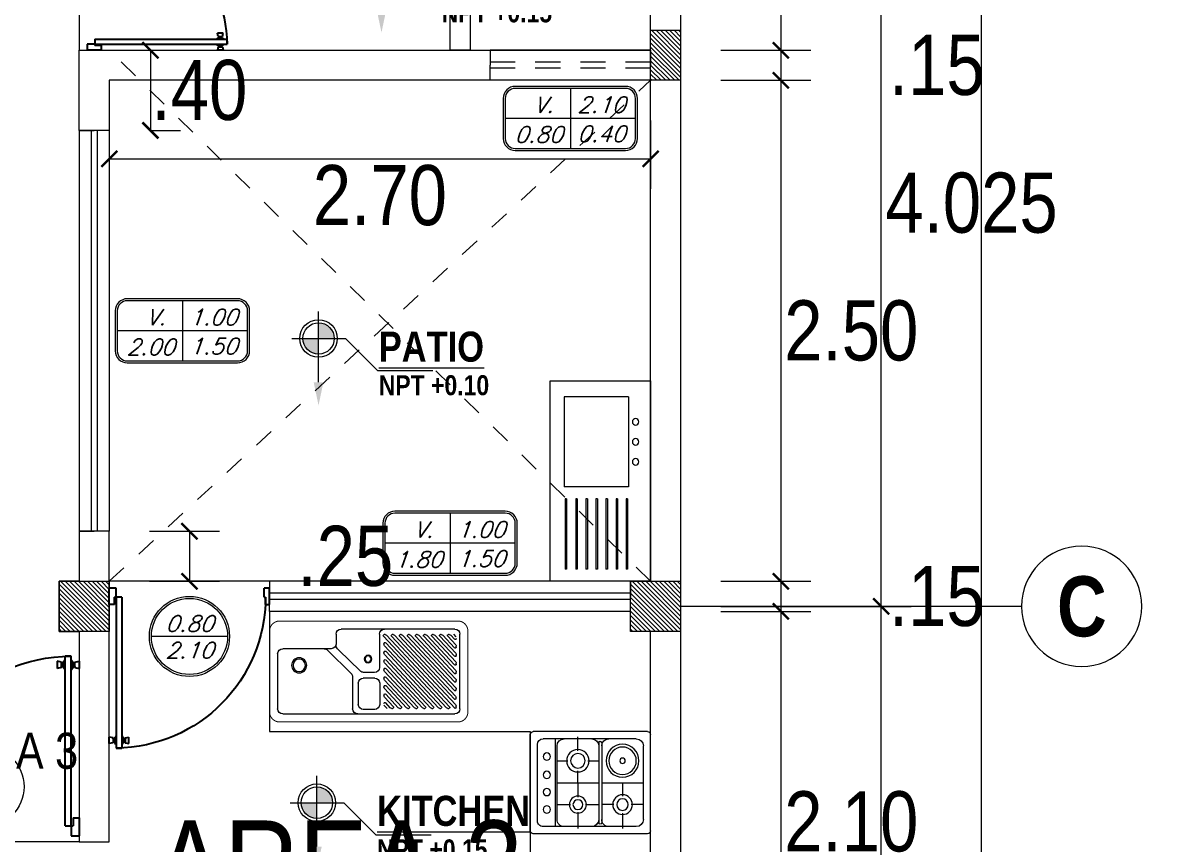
# Model space of a CAD drawing. Header units: millimetres. Extents: x 56 to 215, y 47 to 103.
# Drawn here: x 62.85 to 68.59, y 93.9 to 97.99 of the extents above; entities that cross this region are included whole.
import ezdxf
from ezdxf.enums import TextEntityAlignment as Align

# ---------------------------------------------------------------- set-up
doc = ezdxf.new("R2010")
doc.units = ezdxf.units.MM
doc.linetypes.add('DASHED2', pattern=[0.375, 0.25, -0.125])
doc.linetypes.add('HIDDEN2', pattern=[0.1875, 0.125, -0.0625])
for name, color, linetype in [('_u', 7, 'Continuous'), ('A_Puerta', 32, 'Continuous'), ('G_Acotación', 171, 'Continuous')]:
    doc.layers.add(name, color=color, linetype=linetype)
for name, color, linetype, lineweight in [('A_Bloques', 56, 'Continuous', 15), ('A_Detalle de Vanos', 250, 'Continuous', 5), ('A_Muro con Techo', 232, 'Continuous', 40), ('A_Texto', 43, 'Continuous', 9), ('A_Ventana', 140, 'Continuous', 9), ('E_Columna', 3, 'Continuous', 25), ('G_Ejes', 253, 'Continuous', 20), ('G_Proyección', 8, 'DASHED2', 15), ('G_Texto', 122, 'Continuous', 20)]:
    doc.layers.add(name, color=color, linetype=linetype, lineweight=lineweight)
doc.styles.add('Acotacion', font='ARIALN.TTF')
doc.styles.add('AMBIENTES', font='ARIALNB.TTF', dxfattribs={"height": 0.15})
doc.styles.add('Arial Marron', font='ARIALN.TTF')
doc.styles.add('Cotas', font='ARIALNB.TTF', dxfattribs={"height": 0.1})
doc.styles.add('Eje', font='ARIALNB.TTF', dxfattribs={"height": 0.3})
doc.styles.add('LETRAS', font='simplex1.shx', dxfattribs={"oblique": 20})
doc.dimstyles.new('Lenin_50', dxfattribs={"dimtxt": 0.3, "dimasz": 0.08, "dimexe": 0.15, "dimexo": 0.2, "dimgap": 0.03, "dimtad": 2, "dimtih": 1, "dimtoh": 1, "dimlfac": -1, "dimzin": 4, "dimdsep": 46, "dimtxsty": 'Acotacion', "dimblk": 'ARCHTICK', "dimcen": 0.08, "dimclrd": 256, "dimclre": 256, "dimclrt": 4, "dimazin": 1, "dimtm": 1e-09, "dimtfac": 1, "dimtmove": 2, "dimatfit": 2, "dimfxl": 1, "dimtolj": 1, "dimlwd": 13, "dimlwe": 18, "dimarcsym": 0})
pattern_1 = [(135, (175.271546, 6.74542), (0.0112253202, 0.0112253202), [])]

# ---------------------------------------------------------------- blocks, each defined once
blk = doc.blocks.new('Cocina 4H')
at = {"ltscale": 0.5}
for p, q in [((-0.255, 0.585), (-0.255, 0.015)), ((-0.24, 0.6), (0.24, 0.6)), ((0.255, 0.585), (0.255, 0.015)), ((-0.219, 0.529), (-0.219, 0.064)), ((-0.184, 0.564), (0.184, 0.564)), ((-0.1095, 0.564), (-0.1095, 0.5032)), ((0, 0.3563), (0, 0.564)), ((0.219, 0.529), (0.219, 0.064)), ((-0.1525, 0.4602), (-0.2282, 0.4602)), ((0, 0.4602), (-0.0665, 0.4602)), ((-0.1095, 0.4171), (-0.1095, 0.3563)), ((0.1996, 0.3563), (-0.1996, 0.3563)), ((0.2004, 0.3413), (-0.2004, 0.3413)), ((-0.1095, 0.2747), (-0.1095, 0.3413)), ((0, 0.1337), (0, 0.3413)), ((0.1095, 0.2871), (0.1095, 0.3413)), ((-0.1467, 0.2375), (-0.2282, 0.2375)), ((0, 0.2375), (-0.0723, 0.2375)), ((0, 0.2375), (0.0599, 0.2375)), ((0.1591, 0.2375), (0.2282, 0.2375)), ((-0.1095, 0.1337), (-0.1095, 0.2003)), ((0.1095, 0.1337), (0.1095, 0.1879)), ((-0.219, 0.1262), (0.219, 0.1262)), ((-0.184, 0.1337), (0.184, 0.1337)), ((-0.24, 0), (0.24, 0)), ((-0.191, 0.036), (0.191, 0.036))]:
    blk.add_line(p, q, dxfattribs=at)
for centre, radius in [((0.1095, 0.4602), 0.0821), ((0.1095, 0.4602), 0.0686), ((-0.1095, 0.4602), 0.0492), ((-0.1095, 0.4602), 0.0289), ((0.1095, 0.4602), 0.0135), ((0.1095, 0.2375), 0.0558), ((-0.1095, 0.2375), 0.0424), ((-0.1095, 0.2375), 0.0244), ((0.1095, 0.2375), 0.0364), ((-0.1336, 0.0827), 0.018), ((-0.0466, 0.0827), 0.018), ((0.0389, 0.0827), 0.018), ((0.1305, 0.0827), 0.018)]:
    blk.add_circle(centre, radius, dxfattribs=at)
for centre, radius, start, end in [((-0.24, 0.585), 0.015, 90.00015, 180.00015), ((0.24, 0.585), 0.015, 0.00015, 90.00015), ((-0.184, 0.529), 0.035, 90.00015, 180.00015), ((0.184, 0.529), 0.035, 0.00015, 90.00015), ((-0.184, 0.3913), 0.035, 180.00015, 270.00015), ((-0.1994, 0.3488), 0.00753, 91.75044, 262.12144), ((0.184, 0.3913), 0.035, 270.00015, 0.00015), ((0.1994, 0.3488), 0.00753, 277.87887, 88.24987), ((-0.184, 0.3063), 0.035, 90.00015, 180.00015), ((0.184, 0.3063), 0.035, 0.00015, 90.00015), ((-0.184, 0.1687), 0.035, 180.00015, 270.00015), ((0.184, 0.1687), 0.035, 270.00015, 0.00015), ((-0.191, 0.064), 0.028, 180.00015, 270.00015), ((0.191, 0.064), 0.028, 270.00015, 0.00015), ((-0.24, 0.015), 0.015, 180.00015, 270.00015), ((0.24, 0.015), 0.015, 270.00015, 0.00015)]:
    blk.add_arc(centre, radius, start, end, dxfattribs=at)
blk = doc.blocks.new('Lavatorio Cocina')
at = {"lineweight": 13}
for p, q in [((-0.4294, 0.4639), (-0.079, 0.4639)), ((-0.079, 0.4639), (0.1377, 0.4639)), ((-0.4544, 0.065), (-0.4544, 0.4389)), ((-0.4367, 0.4251), (-0.4245, 0.4382)), ((-0.4338, 0.3854), (-0.3939, 0.4281)), ((-0.4337, 0.3427), (-0.3539, 0.4281)), ((-0.4336, 0.3), (-0.3139, 0.4281)), ((-0.4335, 0.2573), (-0.2739, 0.4281)), ((-0.4334, 0.2146), (-0.2339, 0.4281)), ((-0.4332, 0.1719), (-0.1939, 0.4281)), ((-0.4331, 0.1292), (-0.1539, 0.4281)), ((-0.433, 0.0866), (-0.1139, 0.4281)), ((-0.4312, 0.0671), (-0.089, 0.4334)), ((-0.428, 0.413), (-0.409, 0.4334)), ((-0.4279, 0.3703), (-0.369, 0.4334)), ((-0.4277, 0.3277), (-0.329, 0.4334)), ((-0.4276, 0.285), (-0.289, 0.4334)), ((-0.4275, 0.2423), (-0.249, 0.4334)), ((-0.4274, 0.1996), (-0.209, 0.4334)), ((-0.4273, 0.1569), (-0.169, 0.4334)), ((-0.4271, 0.1142), (-0.129, 0.4334)), ((-0.4026, 0.0763), (-0.0739, 0.4281)), ((-0.4017, 0.4365), (-0.3975, 0.4365)), ((-0.3617, 0.4365), (-0.3575, 0.4365)), ((-0.3217, 0.4365), (-0.3175, 0.4365)), ((-0.2817, 0.4365), (-0.2775, 0.4365)), ((-0.2417, 0.4365), (-0.2375, 0.4365)), ((-0.2017, 0.4365), (-0.1975, 0.4365)), ((-0.1617, 0.4365), (-0.1575, 0.4365)), ((-0.1217, 0.4365), (-0.1175, 0.4365)), ((-0.0817, 0.4365), (-0.0775, 0.4365)), ((-0.054, 0.4389), (-0.054, 0.2724)), ((0.1627, 0.4389), (0.1627, 0.3907)), ((-0.4365, 0.3737), (-0.4365, 0.3785)), ((-0.3875, 0.071), (-0.0845, 0.3954)), ((-0.3626, 0.0763), (-0.0785, 0.3804)), ((-0.3475, 0.071), (-0.0845, 0.3526)), ((-0.0758, 0.392), (-0.0758, 0.3872)), ((-0.0758, 0.3492), (-0.0758, 0.3444)), ((0.0429, 0.2546), (0.1485, 0.3585)), ((0.0878, 0.2426), (0.2056, 0.3585)), ((0.1485, 0.3585), (0.1558, 0.3656)), ((0.1877, 0.3657), (0.2231, 0.3657)), ((0.2231, 0.3657), (0.4294, 0.3657)), ((-0.4364, 0.3311), (-0.4364, 0.3358)), ((-0.4363, 0.2884), (-0.4363, 0.2931)), ((-0.3226, 0.0763), (-0.0785, 0.3375)), ((-0.3075, 0.071), (-0.0845, 0.3098)), ((-0.2826, 0.0763), (-0.0785, 0.2947)), ((-0.0758, 0.3063), (-0.0758, 0.3016)), ((0.0079, 0.3326), (-0.0018, 0.3323)), ((0.4544, 0.3407), (0.4544, 0.065)), ((-0.4362, 0.2457), (-0.4362, 0.2504)), ((-0.2675, 0.071), (-0.0845, 0.2669)), ((-0.2426, 0.0763), (-0.0785, 0.2519)), ((-0.0758, 0.2635), (-0.0758, 0.2587)), ((-0.029, 0.2474), (0.0254, 0.2474)), ((-0.436, 0.203), (-0.4361, 0.2078)), ((-0.2275, 0.071), (-0.0845, 0.2241)), ((-0.2026, 0.0763), (-0.0785, 0.2091)), ((-0.1875, 0.071), (-0.0845, 0.1813)), ((-0.0758, 0.2207), (-0.0758, 0.2159)), ((-0.0758, 0.1779), (-0.0758, 0.1731)), ((-0.0546, 0.1936), (-0.0546, 0.0877)), ((-0.0296, 0.2186), (0.0271, 0.2186)), ((0.0521, 0.1936), (0.0521, 0.0877)), ((0.0803, 0.2248), (0.0803, 0.065)), ((-0.4359, 0.1603), (-0.4359, 0.1651)), ((-0.4358, 0.1176), (-0.4358, 0.1224)), ((-0.1626, 0.0763), (-0.0785, 0.1663)), ((-0.1475, 0.071), (-0.0845, 0.1385)), ((-0.1226, 0.0763), (-0.0785, 0.1235)), ((-0.0758, 0.1351), (-0.0758, 0.1303)), ((-0.4357, 0.0728), (-0.4357, 0.0797)), ((-0.4305, 0.0678), (-0.4307, 0.0678)), ((-0.3948, 0.0678), (-0.399, 0.0678)), ((-0.3548, 0.0678), (-0.359, 0.0678)), ((-0.3148, 0.0678), (-0.319, 0.0678)), ((-0.2748, 0.0678), (-0.279, 0.0678)), ((-0.2348, 0.0678), (-0.239, 0.0678)), ((-0.1948, 0.0678), (-0.199, 0.0678)), ((-0.1548, 0.0678), (-0.159, 0.0678)), ((-0.1148, 0.0678), (-0.119, 0.0678)), ((-0.1075, 0.071), (-0.0845, 0.0957)), ((-0.0912, 0.0671), (-0.0758, 0.0835)), ((-0.0296, 0.0627), (0.0271, 0.0627)), ((0.0553, 0.04), (-0.4294, 0.04)), ((0.4294, 0.04), (0.0553, 0.04))]:
    blk.add_line(p, q, dxfattribs=at)
at = {"lineweight": 13, "const_width": 0.005}
blk.add_lwpolyline([(0.4944, 0.4539), (0.4944, 0.05, -0.414214), (0.4444, 0), (-0.4444, 0, -0.414214), (-0.4944, 0.05), (-0.4944, 0.4539, -0.414214), (-0.4444, 0.5039), (0.4444, 0.5039, -0.414214)], format="xyb", close=True, dxfattribs=at)
at = {"lineweight": 13}
for centre, radius in [((0.0033, 0.3142), 0.0189), ((0.0033, 0.3142), 0.0154), ((0.347, 0.2827), 0.0378), ((0.347, 0.2827), 0.0307)]:
    blk.add_circle(centre, radius, dxfattribs=at)
for centre, radius, start, end in [((-0.4294, 0.4389), 0.025, 90, 180), ((-0.079, 0.4389), 0.025, 0, 90), ((0.1377, 0.4389), 0.025, 0, 90), ((-0.4316, 0.4164), 0.005, 180.16082, 316.94653), ((-0.4017, 0.4265), 0.01, 90, 136.94653), ((-0.3975, 0.4315), 0.005, 316.94653, 90), ((-0.3863, 0.4364), 0.0001, 316.94653, 90), ((-0.3617, 0.4265), 0.01, 90, 136.94653), ((-0.3575, 0.4315), 0.005, 316.94653, 90), ((-0.3217, 0.4265), 0.01, 90, 136.94653), ((-0.3175, 0.4315), 0.005, 316.94653, 90), ((-0.2817, 0.4265), 0.01, 90, 136.94653), ((-0.2775, 0.4315), 0.005, 316.94653, 90), ((-0.2417, 0.4265), 0.01, 90, 136.94653), ((-0.2375, 0.4315), 0.005, 316.94653, 90), ((-0.2017, 0.4265), 0.01, 90, 136.94653), ((-0.1975, 0.4315), 0.005, 316.94653, 90), ((-0.1617, 0.4265), 0.01, 90, 136.94653), ((-0.1575, 0.4315), 0.005, 316.94653, 90), ((-0.1217, 0.4265), 0.01, 90, 136.94653), ((-0.1175, 0.4315), 0.005, 316.94653, 90), ((-0.0817, 0.4265), 0.01, 90, 136.94653), ((-0.0775, 0.4315), 0.005, 316.94653, 90), ((-0.4265, 0.3785), 0.01, 136.94653, 180.16082), ((-0.4315, 0.3738), 0.005, 180.16082, 316.94653), ((-0.0808, 0.392), 0.005, 0, 136.94653), ((-0.0808, 0.3492), 0.005, 0, 136.94653), ((-0.0858, 0.3872), 0.01, 316.94653, 0), ((0.1383, 0.3835), 0.025, 314.52804, 8.29076), ((0.1877, 0.3907), 0.025, 180, 188.29076), ((0.1877, 0.3907), 0.025, 180, 270), ((0.2231, 0.3407), 0.025, 90, 134.52804), ((0.4294, 0.3407), 0.025, 0, 90), ((-0.4264, 0.3358), 0.01, 136.94653, 180.16082), ((-0.4314, 0.3311), 0.005, 180.16082, 316.94653), ((-0.4263, 0.2932), 0.01, 136.94653, 180.16082), ((-0.4313, 0.2884), 0.005, 180.16082, 316.94653), ((-0.0808, 0.3063), 0.005, 0, 136.94653), ((-0.0858, 0.3444), 0.01, 316.94653, 0), ((-0.0858, 0.3016), 0.01, 316.94653, 0), ((-0.4262, 0.2505), 0.01, 136.94653, 180.16082), ((-0.4312, 0.2457), 0.005, 180.16082, 316.94653), ((-0.0808, 0.2635), 0.005, 0, 136.94653), ((-0.0858, 0.2587), 0.01, 316.94653, 0), ((-0.029, 0.2724), 0.025, 180, 270), ((0.0254, 0.2724), 0.025, 270, 314.52804), ((0.1053, 0.2248), 0.025, 134.52804, 180), ((-0.4261, 0.2078), 0.01, 136.94653, 180.16082), ((-0.431, 0.203), 0.005, 180.16082, 316.94653), ((-0.0808, 0.2207), 0.005, 0, 136.94653), ((-0.0808, 0.1779), 0.005, 0, 136.94653), ((-0.0858, 0.2159), 0.01, 316.94653, 0), ((-0.0858, 0.1731), 0.01, 316.94653, 0), ((-0.0296, 0.1936), 0.025, 90, 180), ((0.0271, 0.1936), 0.025, 0, 90), ((-0.4259, 0.1651), 0.01, 136.94653, 180.16082), ((-0.4309, 0.1603), 0.005, 180.16082, 316.94653), ((-0.4258, 0.1224), 0.01, 136.94653, 180.16082), ((-0.4308, 0.1176), 0.005, 180.16082, 316.94653), ((-0.0808, 0.1351), 0.005, 0, 136.94653), ((-0.0858, 0.1303), 0.01, 316.94653, 0), ((-0.4294, 0.065), 0.025, 180, 270), ((-0.4257, 0.0797), 0.01, 136.94653, 180.16082), ((-0.4307, 0.0728), 0.005, 180.16082, 270), ((-0.399, 0.0728), 0.005, 136.94653, 270), ((-0.3948, 0.0778), 0.01, 270, 316.94653), ((-0.359, 0.0728), 0.005, 136.94653, 270), ((-0.3548, 0.0778), 0.01, 270, 316.94653), ((-0.319, 0.0728), 0.005, 136.94653, 270), ((-0.3148, 0.0778), 0.01, 270, 316.94653), ((-0.279, 0.0728), 0.005, 136.94653, 270), ((-0.2748, 0.0778), 0.01, 270, 316.94653), ((-0.239, 0.0728), 0.005, 136.94653, 270), ((-0.2348, 0.0778), 0.01, 270, 316.94653), ((-0.199, 0.0728), 0.005, 136.94653, 270), ((-0.1948, 0.0778), 0.01, 270, 316.94653), ((-0.159, 0.0728), 0.005, 136.94653, 270), ((-0.1548, 0.0778), 0.01, 270, 316.94653), ((-0.119, 0.0728), 0.005, 136.94653, 270), ((-0.1148, 0.0778), 0.01, 270, 316.94653), ((-0.0808, 0.0923), 0.005, 0, 136.94653), ((-0.0296, 0.0877), 0.025, 180, 270), ((0.0271, 0.0877), 0.025, 270, 0), ((0.0553, 0.065), 0.025, 270, 0), ((0.4294, 0.065), 0.025, 270, 0)]:
    blk.add_arc(centre, radius, start, end, dxfattribs=at)
blk = doc.blocks.new('Puerta 02')
for p, q in [((0.0239, 0.9132), (0, 0.918)), ((0, 0.918), (0, 0.8782)), ((0.0239, 0.9068), (0.0239, 0.9132)), ((0.0277, 0.9068), (0.0239, 0.9068)), ((0.0239, 0.8893), (0.0239, 0.9068)), ((0.0317, 0.9092), (0.0277, 0.9092)), ((0.0277, 0.9068), (0.0277, 0.9092)), ((0.0277, 0.8893), (0.0277, 0.9068)), ((0.0317, 0.9092), (0.0317, 0.9124)), ((0.0357, 0.9124), (0.0317, 0.9124)), ((0.0317, 0.8869), (0.0317, 0.9092)), ((0.042, 0.9243), (0.0357, 0.9124)), ((0.0357, 0.8838), (0.0357, 0.9124)), ((0.042, 0.8718), (0.042, 0.9243)), ((0.0436, 0.9243), (0.042, 0.9243)), ((0.0436, 0.9463), (0.0784, 0.9463)), ((0.0436, 0.005), (0.0436, 0.9463)), ((0.0784, 0.005), (0.0784, 0.9463)), ((0.0784, 0.9243), (0.08, 0.9243)), ((0.0789, 0.8981), (0.0789, 0.8981)), ((0.0789, 0.8981), (0.0789, 0.8981)), ((0.08, 0.8718), (0.08, 0.9243)), ((0.08, 0.9243), (0.0863, 0.9124)), ((0.0863, 0.8838), (0.0863, 0.9124)), ((0.0863, 0.9124), (0.0903, 0.9124)), ((0.0903, 0.9092), (0.0903, 0.9124)), ((0.0903, 0.9092), (0.0943, 0.9092)), ((0.0903, 0.8869), (0.0903, 0.9092)), ((0.0943, 0.9068), (0.0943, 0.9092)), ((0.0943, 0.8893), (0.0943, 0.9068)), ((0.0943, 0.9068), (0.0983, 0.9068)), ((0.0983, 0.9132), (0.1221, 0.918)), ((0.0983, 0.9068), (0.0983, 0.9132)), ((0.0983, 0.8893), (0.0983, 0.9068)), ((0.1221, 0.918), (0.1221, 0.8782)), ((0.0239, 0.883), (0, 0.8782)), ((0.0277, 0.8893), (0.0239, 0.8893)), ((0.0239, 0.8893), (0.0239, 0.883)), ((0.0277, 0.8893), (0.0277, 0.8869)), ((0.0317, 0.8869), (0.0277, 0.8869)), ((0.0317, 0.8869), (0.0317, 0.8838)), ((0.0357, 0.8838), (0.0317, 0.8838)), ((0.042, 0.8718), (0.0357, 0.8838)), ((0.0436, 0.8718), (0.042, 0.8718)), ((0.0784, 0.8718), (0.08, 0.8718)), ((0.08, 0.8718), (0.0863, 0.8838)), ((0.0863, 0.8838), (0.0903, 0.8838)), ((0.0903, 0.8869), (0.0943, 0.8869)), ((0.0903, 0.8869), (0.0903, 0.8838)), ((0.0943, 0.8893), (0.0943, 0.8869)), ((0.0943, 0.8893), (0.0983, 0.8893)), ((0.0983, 0.8893), (0.0983, 0.883)), ((0.0983, 0.883), (0.1221, 0.8782)), ((0, 0.05), (0, -0.05)), ((0.0336, 0.05), (0, 0.05)), ((0.0336, 0.05), (0.0336, 0.005)), ((0.0436, 0.005), (0.0336, 0.005)), ((0.0783, 0.005), (0.0433, 0.005)), ((0.0436, 0.005), (0.0436, -0.05)), ((0.965, 0.005), (0.975, 0.005)), ((0.965, 0.005), (0.965, -0.05)), ((0.975, 0.05), (0.975, 0.005)), ((0.975, 0.05), (1, 0.05)), ((1, 0.05), (1, -0.05)), ((0.0436, -0.05), (0, -0.05)), ((1, -0.05), (0.965, -0.05))]:
    blk.add_line(p, q)
blk.add_arc((0.0336, 0.005), 0.9414, 0, 89.39134)
blk = doc.blocks.new('SGFDF')
at = {"lineweight": 20}
for p, q in [((0.921, -0.11), (0.471, -0.11)), ((0.471, -0.11), (0.471, -0.4305)), ((0.921, -0.11), (0.921, -0.4305)), ((0.061, -0.1153), (0.061, -0.1223)), ((0.411, -0.1153), (0.061, -0.1153)), ((0.411, -0.1223), (0.061, -0.1223)), ((0.061, -0.1653), (0.061, -0.1723)), ((0.411, -0.1653), (0.061, -0.1653)), ((0.411, -0.1723), (0.061, -0.1723)), ((0.411, -0.1153), (0.411, -0.1223)), ((0.411, -0.1653), (0.411, -0.1723)), ((0.061, -0.2153), (0.061, -0.2223)), ((0.411, -0.2153), (0.061, -0.2153)), ((0.411, -0.2223), (0.061, -0.2223)), ((0.411, -0.2153), (0.411, -0.2223)), ((0.411, -0.2653), (0.061, -0.2653)), ((0.061, -0.2653), (0.061, -0.2723)), ((0.411, -0.2723), (0.061, -0.2723)), ((0.411, -0.2653), (0.411, -0.2723)), ((0.411, -0.3153), (0.061, -0.3153)), ((0.061, -0.3153), (0.061, -0.3223)), ((0.411, -0.3223), (0.061, -0.3223)), ((0.411, -0.3153), (0.411, -0.3223)), ((0.061, -0.3653), (0.061, -0.3723)), ((0.411, -0.3653), (0.061, -0.3653)), ((0.411, -0.3723), (0.061, -0.3723)), ((0.411, -0.3653), (0.411, -0.3723)), ((0.411, -0.4188), (0.061, -0.4188)), ((0.061, -0.4188), (0.061, -0.4258)), ((0.411, -0.4258), (0.061, -0.4258)), ((0.411, -0.4188), (0.411, -0.4258)), ((0.921, -0.4305), (0.471, -0.4305))]:
    blk.add_line(p, q, dxfattribs=at)
blk.add_lwpolyline([(0, -0.5), (1, -0.5), (1, 0), (0, 0)], close=True)
for centre in [(0.596, -0.0744), (0.696, -0.0744), (0.796, -0.0744)]:
    blk.add_circle(centre, 0.0163, dxfattribs=at)
blk = doc.blocks.new('TITULP')
h = blk.add_hatch(color=1)
h.paths.add_polyline_path([(0, -0.0554), (0, -0.134), (0.0785, -0.134, 0.414214)])
h.paths.add_polyline_path([(0, -0.134), (-0.0785, -0.134, 0.414214), (0, -0.2125)])
for p, q in [((0, -0.3527), (0, 0)), ((-0.134, -0.134), (0.134, -0.134)), ((0.2939, -0.2939), (0.5699, -0.2939))]:
    blk.add_line(p, q)
at = {"lineweight": 18}
blk.add_line((0.134, -0.134), (0.2939, -0.2939), dxfattribs=at)
for radius in [0.0937, 0.0785]:
    blk.add_circle((0, -0.134), radius)
blk.add_solid([(0.0242, -0.3527), (0, -0.4678), (-0.0242, -0.3527)])
at = {"style": 'Arial Marron', "width": 1.35}
blk.add_attdef('%%USALA', text='', height=0.14, dxfattribs=at).set_placement((0.3052, -0.1124), align=Align.TOP_LEFT)
at = {"style": 'Arial Marron', "width": 1.1}
blk.add_attdef('NPT%%P0.00', text='', height=0.1, dxfattribs=at).set_placement((0.6033, -0.3972), align=Align.MIDDLE_CENTER)
at = {"style": 'Arial Marron'}
blk.add_attdef('PISO', text='', height=0.08, dxfattribs=at).set_placement((0.6033, -0.5391), align=Align.MIDDLE_CENTER)
blk = doc.blocks.new('Eri')
blk.add_line((-1.7, 0), (0, 0))
blk.add_circle((-2, 0), 0.3)
at = {"color": 1, "style": 'Eje', "flags": 4}
blk.add_attdef('H', text='', height=0.3, dxfattribs=at).set_placement((-2, 0), align=Align.MIDDLE_CENTER)
blk = doc.blocks.new('_ArchTick')
at = {"color": 0, "linetype": 'ByBlock', "const_width": 0.15}
blk.add_lwpolyline([(-0.5, -0.5), (0.5, 0.5)], dxfattribs=at)
blk = doc.blocks.new('*D86')
at = {"layer": 'Defpoints', "color": 0, "transparency": 16777216}
for p in [(66.1255, 99.1087), (67.6255, 99.1087), (66.1255, 86.6087)]:
    blk.add_point(p, dxfattribs=at)
at = {"layer": 'G_Acotación', "lineweight": 18, "transparency": 16777216}
for p, q in [((66.3255, 99.1087), (67.7755, 99.1087)), ((66.3255, 86.6087), (67.7755, 86.6087))]:
    blk.add_line(p, q, dxfattribs=at)
at = {"layer": 'G_Acotación', "lineweight": 13, "transparency": 16777216}
blk.add_line((67.6255, 86.6087), (67.6255, 99.1087), dxfattribs=at)
at = {"layer": 'G_Acotación', "lineweight": 13, "transparency": 16777216, "xscale": 0.08, "yscale": 0.08, "zscale": 0.08}
for p, rotation in [((67.6255, 99.1087), 90), ((67.6255, 86.6087), 270)]:
    blk.add_blockref('_ArchTick', p, dxfattribs=dict(at, rotation=rotation))
at = {"layer": 'G_Acotación', "color": 4, "lineweight": 5, "transparency": 16777216, "insert": (68.1542, 92.8587), "char_height": 0.3, "attachment_point": 5, "style": 'Acotacion'}
blk.add_mtext('\\A1;12.500', dxfattribs=at)
blk = doc.blocks.new('*D88')
at = {"layer": 'Defpoints', "color": 0, "transparency": 16777216}
for p in [(66.1255, 95.0837), (67.1255, 95.0837), (66.1255, 90.5337)]:
    blk.add_point(p, dxfattribs=at)
at = {"layer": 'G_Acotación', "lineweight": 18, "transparency": 16777216}
for p, q in [((66.3255, 95.0837), (67.2755, 95.0837)), ((66.3255, 90.5337), (67.2755, 90.5337))]:
    blk.add_line(p, q, dxfattribs=at)
at = {"layer": 'G_Acotación', "lineweight": 13, "transparency": 16777216}
blk.add_line((67.1255, 90.5337), (67.1255, 95.0837), dxfattribs=at)
at = {"layer": 'G_Acotación', "lineweight": 13, "transparency": 16777216, "xscale": 0.08, "yscale": 0.08, "zscale": 0.08}
for p, rotation in [((67.1255, 95.0837), 90), ((67.1255, 90.5337), 270)]:
    blk.add_blockref('_ArchTick', p, dxfattribs=dict(at, rotation=rotation))
at = {"layer": 'G_Acotación', "color": 4, "lineweight": 5, "transparency": 16777216, "insert": (67.5751, 92.8087), "char_height": 0.3, "attachment_point": 5, "style": 'Acotacion'}
blk.add_mtext('\\A1;4.550', dxfattribs=at)
blk = doc.blocks.new('*D89')
at = {"layer": 'Defpoints', "color": 0, "transparency": 16777216}
for p in [(66.1255, 99.1087), (67.1255, 99.1087), (66.1255, 95.0837)]:
    blk.add_point(p, dxfattribs=at)
at = {"layer": 'G_Acotación', "lineweight": 18, "transparency": 16777216}
for p, q in [((66.3255, 99.1087), (67.2755, 99.1087)), ((66.3255, 95.0837), (67.2755, 95.0837))]:
    blk.add_line(p, q, dxfattribs=at)
at = {"layer": 'G_Acotación', "lineweight": 13, "transparency": 16777216}
blk.add_line((67.1255, 95.0837), (67.1255, 99.1087), dxfattribs=at)
at = {"layer": 'G_Acotación', "lineweight": 13, "transparency": 16777216, "xscale": 0.08, "yscale": 0.08, "zscale": 0.08}
for p, rotation in [((67.1255, 99.1087), 90), ((67.1255, 95.0837), 270)]:
    blk.add_blockref('_ArchTick', p, dxfattribs=dict(at, rotation=rotation))
at = {"layer": 'G_Acotación', "color": 4, "lineweight": 5, "transparency": 16777216, "insert": (67.5764, 97.0962), "char_height": 0.3, "attachment_point": 5, "style": 'Acotacion'}
blk.add_mtext('\\A1;4.025', dxfattribs=at)
blk = doc.blocks.new('*D146')
at = {"layer": 'Defpoints', "color": 0, "transparency": 16777216}
for p in [(66.1255, 98.9587), (66.1255, 97.8587), (66.6255, 97.8587)]:
    blk.add_point(p, dxfattribs=at)
at = {"layer": 'G_Acotación', "lineweight": 18, "transparency": 16777216}
for p, q in [((66.3255, 98.9587), (66.7755, 98.9587)), ((66.3255, 97.8587), (66.7755, 97.8587))]:
    blk.add_line(p, q, dxfattribs=at)
at = {"layer": 'G_Acotación', "lineweight": 13, "transparency": 16777216}
blk.add_line((66.6255, 98.9587), (66.6255, 97.8587), dxfattribs=at)
at = {"layer": 'G_Acotación', "lineweight": 13, "transparency": 16777216, "xscale": 0.08, "yscale": 0.08, "zscale": 0.08}
for p, rotation in [((66.6255, 98.9587), 90), ((66.6255, 97.8587), 270)]:
    blk.add_blockref('_ArchTick', p, dxfattribs=dict(at, rotation=rotation))
at = {"layer": 'G_Acotación', "color": 4, "lineweight": 5, "transparency": 16777216, "insert": (66.9631, 98.4087), "char_height": 0.3, "attachment_point": 5, "style": 'Acotacion'}
blk.add_mtext('\\A1;1.10', dxfattribs=at)
blk = doc.blocks.new('*D188')
at = {"layer": 'Defpoints', "color": 0, "transparency": 16777216}
for p in [(66.1255, 97.8587), (66.1255, 97.7087), (66.6255, 97.7087)]:
    blk.add_point(p, dxfattribs=at)
at = {"layer": 'G_Acotación', "lineweight": 18, "transparency": 16777216}
for p, q in [((66.3255, 97.8587), (66.7755, 97.8587)), ((66.3255, 97.7087), (66.7755, 97.7087))]:
    blk.add_line(p, q, dxfattribs=at)
at = {"layer": 'G_Acotación', "lineweight": 13, "transparency": 16777216}
blk.add_line((66.6255, 97.8587), (66.6255, 97.7087), dxfattribs=at)
at = {"layer": 'G_Acotación', "lineweight": 13, "transparency": 16777216, "xscale": 0.08, "yscale": 0.08, "zscale": 0.08}
for p, rotation in [((66.6255, 97.8587), 90), ((66.6255, 97.7087), 270)]:
    blk.add_blockref('_ArchTick', p, dxfattribs=dict(at, rotation=rotation))
at = {"layer": 'G_Acotación', "color": 4, "lineweight": 5, "transparency": 16777216, "insert": (67.4032, 97.7837), "char_height": 0.3, "attachment_point": 5, "style": 'Acotacion'}
blk.add_mtext('\\A1;.15', dxfattribs=at)
blk = doc.blocks.new('*D189')
at = {"layer": 'Defpoints', "color": 0, "transparency": 16777216}
for p in [(66.1255, 97.7087), (66.1255, 95.2087), (66.6255, 95.2087)]:
    blk.add_point(p, dxfattribs=at)
at = {"layer": 'G_Acotación', "lineweight": 18, "transparency": 16777216}
for p, q in [((66.3255, 97.7087), (66.7755, 97.7087)), ((66.3255, 95.2087), (66.7755, 95.2087))]:
    blk.add_line(p, q, dxfattribs=at)
at = {"layer": 'G_Acotación', "lineweight": 13, "transparency": 16777216}
blk.add_line((66.6255, 97.7087), (66.6255, 95.2087), dxfattribs=at)
at = {"layer": 'G_Acotación', "lineweight": 13, "transparency": 16777216, "xscale": 0.08, "yscale": 0.08, "zscale": 0.08}
for p, rotation in [((66.6255, 97.7087), 90), ((66.6255, 95.2087), 270)]:
    blk.add_blockref('_ArchTick', p, dxfattribs=dict(at, rotation=rotation))
at = {"layer": 'G_Acotación', "color": 4, "lineweight": 5, "transparency": 16777216, "insert": (66.9767, 96.4587), "char_height": 0.3, "attachment_point": 5, "style": 'Acotacion'}
blk.add_mtext('\\A1;2.50', dxfattribs=at)
blk = doc.blocks.new('*D190')
at = {"layer": 'Defpoints', "color": 0, "transparency": 16777216}
for p in [(66.1255, 95.2087), (66.1255, 95.0587), (66.6255, 95.0587)]:
    blk.add_point(p, dxfattribs=at)
at = {"layer": 'G_Acotación', "lineweight": 18, "transparency": 16777216}
for p, q in [((66.3255, 95.2087), (66.7755, 95.2087)), ((66.3255, 95.0587), (66.7755, 95.0587))]:
    blk.add_line(p, q, dxfattribs=at)
at = {"layer": 'G_Acotación', "lineweight": 13, "transparency": 16777216}
blk.add_line((66.6255, 95.2087), (66.6255, 95.0587), dxfattribs=at)
at = {"layer": 'G_Acotación', "lineweight": 13, "transparency": 16777216, "xscale": 0.08, "yscale": 0.08, "zscale": 0.08}
for p, rotation in [((66.6255, 95.2087), 90), ((66.6255, 95.0587), 270)]:
    blk.add_blockref('_ArchTick', p, dxfattribs=dict(at, rotation=rotation))
at = {"layer": 'G_Acotación', "color": 4, "lineweight": 5, "transparency": 16777216, "insert": (67.4032, 95.1337), "char_height": 0.3, "attachment_point": 5, "style": 'Acotacion'}
blk.add_mtext('\\A1;.15', dxfattribs=at)
blk = doc.blocks.new('*D191')
at = {"layer": 'Defpoints', "color": 0, "transparency": 16777216}
for p in [(66.1255, 95.0587), (66.1255, 92.9587), (66.6255, 92.9587)]:
    blk.add_point(p, dxfattribs=at)
at = {"layer": 'G_Acotación', "lineweight": 18, "transparency": 16777216}
for p, q in [((66.3255, 95.0587), (66.7755, 95.0587)), ((66.3255, 92.9587), (66.7755, 92.9587))]:
    blk.add_line(p, q, dxfattribs=at)
at = {"layer": 'G_Acotación', "lineweight": 13, "transparency": 16777216}
blk.add_line((66.6255, 95.0587), (66.6255, 92.9587), dxfattribs=at)
at = {"layer": 'G_Acotación', "lineweight": 13, "transparency": 16777216, "xscale": 0.08, "yscale": 0.08, "zscale": 0.08}
for p, rotation in [((66.6255, 95.0587), 90), ((66.6255, 92.9587), 270)]:
    blk.add_blockref('_ArchTick', p, dxfattribs=dict(at, rotation=rotation))
at = {"layer": 'G_Acotación', "color": 4, "lineweight": 5, "transparency": 16777216, "insert": (66.9767, 94.0087), "char_height": 0.3, "attachment_point": 5, "style": 'Acotacion'}
blk.add_mtext('\\A1;2.10', dxfattribs=at)
blk = doc.blocks.new('*D852')
at = {"layer": '_u', "lineweight": 18, "transparency": 16777216}
for p, q in [((63.4755, 97.8587), (63.6308, 97.8587)), ((63.4755, 97.4587), (63.6308, 97.4587))]:
    blk.add_line(p, q, dxfattribs=at)
at = {"layer": '_u', "lineweight": 13, "transparency": 16777216}
blk.add_line((63.4808, 97.8587), (63.4808, 97.4587), dxfattribs=at)
at = {"layer": 'Defpoints', "color": 0, "transparency": 16777216}
for p in [(63.2755, 97.8587), (63.2755, 97.4587), (63.4808, 97.4587)]:
    blk.add_point(p, dxfattribs=at)
at = {"layer": '_u', "lineweight": 13, "transparency": 16777216, "xscale": 0.08, "yscale": 0.08, "zscale": 0.08}
for p, rotation in [((63.4808, 97.8587), 90), ((63.4808, 97.4587), 270)]:
    blk.add_blockref('_ArchTick', p, dxfattribs=dict(at, rotation=rotation))
at = {"layer": '_u', "color": 4, "lineweight": 5, "transparency": 16777216, "insert": (63.7253, 97.6587), "char_height": 0.3, "attachment_point": 5, "style": 'Acotacion'}
blk.add_mtext('\\A1;.40', dxfattribs=at)
blk = doc.blocks.new('*D853')
at = {"layer": '_u', "lineweight": 18, "transparency": 16777216}
for p, q in [((63.4755, 95.4587), (63.8255, 95.4587)), ((63.4755, 95.2087), (63.8255, 95.2087))]:
    blk.add_line(p, q, dxfattribs=at)
at = {"layer": '_u', "lineweight": 13, "transparency": 16777216}
blk.add_line((63.6755, 95.4587), (63.6755, 95.2087), dxfattribs=at)
at = {"layer": 'Defpoints', "color": 0, "transparency": 16777216}
for p in [(63.2755, 95.4587), (63.2755, 95.2087), (63.6755, 95.2087)]:
    blk.add_point(p, dxfattribs=at)
at = {"layer": '_u', "lineweight": 13, "transparency": 16777216, "xscale": 0.08, "yscale": 0.08, "zscale": 0.08}
for p, rotation in [((63.6755, 95.4587), 90), ((63.6755, 95.2087), 270)]:
    blk.add_blockref('_ArchTick', p, dxfattribs=dict(at, rotation=rotation))
at = {"layer": '_u', "color": 4, "lineweight": 5, "transparency": 16777216, "insert": (64.4532, 95.3337), "char_height": 0.3, "attachment_point": 5, "style": 'Acotacion'}
blk.add_mtext('\\A1;.25', dxfattribs=at)
blk = doc.blocks.new('*D854')
at = {"layer": '_u', "lineweight": 18, "transparency": 16777216}
for p, q in [((63.2755, 97.5087), (63.2755, 97.167)), ((65.9755, 97.5087), (65.9755, 97.167))]:
    blk.add_line(p, q, dxfattribs=at)
at = {"layer": '_u', "lineweight": 13, "transparency": 16777216}
blk.add_line((63.2755, 97.317), (65.9755, 97.317), dxfattribs=at)
at = {"layer": 'Defpoints', "color": 0, "transparency": 16777216}
for p in [(63.2755, 97.7087), (65.9755, 97.7087), (65.9755, 97.317)]:
    blk.add_point(p, dxfattribs=at)
at = {"layer": '_u', "lineweight": 13, "transparency": 16777216, "xscale": 0.08, "yscale": 0.08, "zscale": 0.08, "rotation": 180}
blk.add_blockref('_ArchTick', (63.2755, 97.317), dxfattribs=at)
at = {"layer": '_u', "lineweight": 13, "transparency": 16777216, "xscale": 0.08, "yscale": 0.08, "zscale": 0.08}
blk.add_blockref('_ArchTick', (65.9755, 97.317), dxfattribs=at)
at = {"layer": '_u', "color": 4, "lineweight": 5, "transparency": 16777216, "insert": (64.6255, 97.1338), "char_height": 0.3, "attachment_point": 5, "style": 'Acotacion'}
blk.add_mtext('\\A1;2.70', dxfattribs=at)

msp = doc.modelspace()

# ---------------------------------------------------------------- hatches: boundary and pattern name
at = {"layer": 'E_Columna', "lineweight": 5}
h = msp.add_hatch(dxfattribs=at)
h.set_pattern_fill('LINE', color=256, scale=0.005, angle=45, style=0)
h.set_pattern_definition([(135, (175.271546, 5.59542), (0.0112253202, 0.0112253202), [])])
h.paths.add_polyline_path([(66.1255, 97.7087), (65.9755, 97.7087), (65.9755, 97.9587), (66.1255, 97.9587)])
h = msp.add_hatch(dxfattribs=at)
h.set_pattern_fill('LINE', color=256, scale=0.005, angle=45, style=0)
h.set_pattern_definition(pattern_1)
h.paths.add_polyline_path([(63.2755, 94.9587), (63.0255, 94.9587), (63.0255, 95.2087), (63.2755, 95.2087)])
h = msp.add_hatch(dxfattribs=at)
h.set_pattern_fill('LINE', color=256, scale=0.005, angle=45, style=0)
h.set_pattern_definition(pattern_1)
h.paths.add_polyline_path([(66.1255, 94.9587), (65.8755, 94.9587), (65.8755, 95.2087), (66.1255, 95.2087)])

# ---------------------------------------------------------------- linework, layer by layer
at = {"layer": 'A_Bloques', "lineweight": 5}
msp.add_lwpolyline([(64.9755, 98.9587), (65.0755, 98.9587), (65.0755, 97.8587), (64.9755, 97.8587)], close=True, dxfattribs=at)
msp.add_lwpolyline([(64.0755, 95.0587), (64.0755, 94.4587), (65.3755, 94.4587), (65.3755, 92.9587), (65.9755, 92.9587)], dxfattribs=at)
at = {"layer": 'A_Detalle de Vanos', "linetype": 'ByBlock', "lineweight": 5}
for p, q in [((65.5755, 97.6687), (65.5755, 97.3687)), ((63.6405, 96.6087), (63.6405, 96.3087)), ((64.9755, 95.5487), (64.9755, 95.2487))]:
    msp.add_line(p, q, dxfattribs=at)
at = {"layer": 'A_Detalle de Vanos', "lineweight": 5}
for p, q in [((65.9005, 97.5187), (65.2505, 97.5187)), ((63.9655, 96.4587), (63.3155, 96.4587)), ((65.3005, 95.3987), (64.6505, 95.3987))]:
    msp.add_line(p, q, dxfattribs=at)
at = {"layer": 'A_Detalle de Vanos', "linetype": 'Continuous', "lineweight": 5}
msp.add_line((63.8655, 94.9337), (63.4855, 94.9337), dxfattribs=at)
at = {"layer": 'A_Detalle de Vanos', "lineweight": 5}
for points in [[(65.9105, 97.6187, 0.414214), (65.8505, 97.6787), (65.3005, 97.6787, 0.414214), (65.2405, 97.6187), (65.2405, 97.4187, 0.414214), (65.3005, 97.3587), (65.8505, 97.3587, 0.414214), (65.9105, 97.4187)], [(65.9005, 97.6187, 0.414214), (65.8505, 97.6687), (65.3005, 97.6687, 0.414214), (65.2505, 97.6187), (65.2505, 97.4187, 0.414214), (65.3005, 97.3687), (65.8505, 97.3687, 0.414214), (65.9005, 97.4187)], [(63.9755, 96.5587, 0.414214), (63.9155, 96.6187), (63.3655, 96.6187, 0.414214), (63.3055, 96.5587), (63.3055, 96.3587, 0.414214), (63.3655, 96.2987), (63.9155, 96.2987, 0.414214), (63.9755, 96.3587)], [(63.9655, 96.5587, 0.414214), (63.9155, 96.6087), (63.3655, 96.6087, 0.414214), (63.3155, 96.5587), (63.3155, 96.3587, 0.414214), (63.3655, 96.3087), (63.9155, 96.3087, 0.414214), (63.9655, 96.3587)], [(65.3105, 95.4987, 0.414214), (65.2505, 95.5587), (64.7005, 95.5587, 0.414214), (64.6405, 95.4987), (64.6405, 95.2987, 0.414214), (64.7005, 95.2387), (65.2505, 95.2387, 0.414214), (65.3105, 95.2987)], [(65.3005, 95.4987, 0.414214), (65.2505, 95.5487), (64.7005, 95.5487, 0.414214), (64.6505, 95.4987), (64.6505, 95.2987, 0.414214), (64.7005, 95.2487), (65.2505, 95.2487, 0.414214), (65.3005, 95.2987)]]:
    msp.add_lwpolyline(points, format="xyb", close=True, dxfattribs=at)
at = {"layer": 'A_Detalle de Vanos', "linetype": 'Continuous', "lineweight": 5}
for centre, radius in [((63.6755, 94.9337), 0.2), ((63.6755, 94.9337), 0.19), ((62.6505, 94.1837), 0.2)]:
    msp.add_circle(centre, radius, dxfattribs=at)
at = {"layer": 'A_Muro con Techo', "lineweight": 5}
for points in [[(60.1255, 86.6087), (60.1255, 99.1087), (66.1255, 99.1087), (66.1255, 86.6087)], [(65.9755, 90.6587), (65.9755, 92.8087), (65.3755, 92.8087), (65.3755, 92.9587), (65.9755, 92.9587), (65.9755, 94.9587), (65.8755, 94.9587), (65.8755, 95.2087), (65.9755, 95.2087), (65.9755, 97.7087), (63.2755, 97.7087), (63.2755, 97.4587), (63.1255, 97.4587), (63.1255, 97.8587), (65.9755, 97.8587), (65.9755, 98.9587), (63.2755, 98.9587), (63.2755, 98.5587), (63.1255, 98.5587), (63.1255, 98.8587), (63.0255, 98.8587), (63.0255, 98.9587), (60.3755, 98.9587)], [(63.2755, 93.9086), (63.2755, 95.4587), (63.1255, 95.4587), (63.1255, 95.2087), (63.0255, 95.2087), (63.0255, 94.9587), (63.1255, 94.9587), (63.1255, 93.9087), (63.2755, 93.9086)]]:
    msp.add_lwpolyline(points, dxfattribs=at)
at = {"layer": 'A_Puerta', "lineweight": 5}
for p, q in [((63.1255, 98.5587), (63.1255, 97.8587)), ((64.0755, 95.2087), (63.2755, 95.2087)), ((63.1255, 93.9087), (62.2255, 93.9087))]:
    msp.add_line(p, q, dxfattribs=at)
at = {"layer": 'A_Ventana', "color": 2, "lineweight": 5}
for p, q in [((65.9755, 97.8587), (65.1755, 97.8587)), ((65.1755, 97.8587), (65.1755, 97.7837)), ((65.9755, 97.8587), (65.9755, 97.7837)), ((65.1755, 97.7087), (65.1755, 97.7837)), ((65.9755, 97.7087), (65.9755, 97.7837)), ((65.9755, 97.7087), (65.1755, 97.7087)), ((63.1255, 97.4587), (63.2005, 97.4587)), ((63.1255, 97.4587), (63.1255, 95.4587)), ((63.2755, 97.4587), (63.2005, 97.4587)), ((63.2755, 97.4587), (63.2755, 95.4587)), ((63.1255, 95.4587), (63.2005, 95.4587)), ((63.2755, 95.4587), (63.2005, 95.4587)), ((65.8755, 95.2087), (64.0755, 95.2087)), ((64.0755, 95.2087), (64.0755, 95.1337)), ((65.8755, 95.2087), (65.8755, 95.1337)), ((64.0755, 95.0587), (64.0755, 95.1337)), ((65.8755, 95.0587), (65.8755, 95.1337)), ((65.8755, 95.0587), (64.0755, 95.0587))]:
    msp.add_line(p, q, dxfattribs=at)
at = {"layer": 'A_Ventana', "color": 253, "linetype": 'HIDDEN2', "lineweight": 5}
for p, q in [((65.9755, 97.7987), (65.1755, 97.7987)), ((65.9755, 97.7687), (65.1755, 97.7687))]:
    msp.add_line(p, q, dxfattribs=at)
at = {"layer": 'A_Ventana', "lineweight": 5}
for p, q in [((63.1855, 97.4587), (63.1855, 95.4587)), ((63.2155, 97.4587), (63.2155, 95.4587)), ((65.8755, 95.1487), (64.0755, 95.1487)), ((65.8755, 95.1187), (64.0755, 95.1187))]:
    msp.add_line(p, q, dxfattribs=at)
at = {"layer": 'E_Columna', "lineweight": 5}
for points in [[(66.1255, 97.7087), (65.9755, 97.7087), (65.9755, 97.9587), (66.1255, 97.9587)], [(63.2755, 94.9587), (63.0255, 94.9587), (63.0255, 95.2087), (63.2755, 95.2087)], [(66.1255, 94.9587), (65.8755, 94.9587), (65.8755, 95.2087), (66.1255, 95.2087)]]:
    msp.add_lwpolyline(points, close=True, dxfattribs=at)
at = {"layer": 'G_Proyección', "lineweight": 5, "ltscale": 0.25}
for p, q in [((65.9755, 95.2087), (63.2755, 97.8587)), ((63.2755, 95.2087), (65.9755, 97.7087))]:
    msp.add_line(p, q, dxfattribs=at)
at = {"layer": 'G_Proyección', "lineweight": 5, "ltscale": 0.5}
msp.add_lwpolyline([(66.1255, 99.1087), (66.1255, 99.1087), (66.1255, 86.3087, -0.414214), (65.6255, 85.8087), (60.6255, 85.8087, -0.414214), (60.1255, 86.3087), (60.1255, 99.1087), (60.1255, 99.1087), (66.1255, 99.1087), (66.1255, 99.1087)], format="xyb", close=True, dxfattribs=at)

# ---------------------------------------------------------------- block references
at = {"layer": 'A_Bloques', "lineweight": 5, "xscale": -1, "rotation": 270}
for name, p in [('SGFDF', (65.9755, 95.2087)), ('Cocina 4H', (65.3755, 94.2037))]:
    msp.add_blockref(name, p, dxfattribs=at)
at = {"layer": 'A_Bloques', "lineweight": 5, "xscale": -1}
msp.add_blockref('Lavatorio Cocina', (64.5699, 94.5067), dxfattribs=at)
at = {"layer": 'A_Puerta', "lineweight": 5}
for p, xscale, yscale, zscale, rotation in [((63.2005, 97.8587), -0.6999999999999993, 0.6999999999999886, 0.7, 270), ((63.2755, 95.1337), -0.8000000000000114, 0.8000000000000114, 0.8, 180)]:
    msp.add_blockref('Puerta 02', p, dxfattribs=dict(at, xscale=xscale, yscale=yscale, zscale=zscale, rotation=rotation))
at = {"layer": 'A_Puerta', "lineweight": 5, "xscale": -0.9000000000000057, "yscale": 0.8999999999999986, "zscale": 0.9}
msp.add_blockref('Puerta 02', (63.1255, 93.9837), dxfattribs=at)
at = {"layer": 'A_Texto', "lineweight": 5}
ref = msp.add_blockref('TITULP', (64.6334, 98.4152), dxfattribs=at)
ref.add_attrib('NPT%%P0.00', 'NPT +0.15', dxfattribs={"layer": '0', "color": 30, "height": 0.1, "rotation": 360, "style": 'Cotas'}).set_placement((65.2091, 98.048), align=Align.MIDDLE_CENTER)
ref.add_attrib('%%USALA', '%%USS. HH.', dxfattribs={"layer": '0', "height": 0.15, "rotation": 360, "style": 'AMBIENTES'}).set_placement((64.9337, 98.3154), align=Align.TOP_LEFT)
ref = msp.add_blockref('TITULP', (64.3194, 96.5545), dxfattribs=at)
ref.add_attrib('NPT%%P0.00', 'NPT +0.10', dxfattribs={"layer": '0', "color": 30, "height": 0.1, "rotation": 360, "style": 'Cotas'}).set_placement((64.8951, 96.1873), align=Align.MIDDLE_CENTER)
ref.add_attrib('%%USALA', '%%UPATIO', dxfattribs={"layer": '0', "height": 0.15, "rotation": 360, "style": 'AMBIENTES'}).set_placement((64.6197, 96.4547), align=Align.TOP_LEFT)
ref = msp.add_blockref('TITULP', (64.3111, 94.238), dxfattribs=at)
ref.add_attrib('NPT%%P0.00', 'NPT +0.15', dxfattribs={"layer": '0', "color": 30, "height": 0.1, "rotation": 360, "style": 'Cotas'}).set_placement((64.8868, 93.8708), align=Align.MIDDLE_CENTER)
ref.add_attrib('%%USALA', '%%UKITCHEN', dxfattribs={"layer": '0', "height": 0.15, "rotation": 360, "style": 'AMBIENTES'}).set_placement((64.6114, 94.1382), align=Align.TOP_LEFT)
at = {"layer": 'G_Ejes', "lineweight": 5}
ref = msp.add_blockref('Eri', (66.1255, 95.0837), dxfattribs=dict(at, xscale=-1))
ref.add_attrib('H', 'C', dxfattribs={"layer": '0', "color": 1, "height": 0.3, "style": 'Eje', "flags": 4}).set_placement((68.1267, 95.0837), align=Align.MIDDLE_CENTER)

# ---------------------------------------------------------------- texts
at = {"lineweight": 5, "attachment_point": 1, "style": 'Acotacion'}
for width, insert, char_height in [(1.125, (62.387, 94.4532), 0.18), (2.242374, (63.5049, 94.0153), 0.45)]:
    msp.add_mtext_dynamic_manual_height_columns('AREA 3', width=width, gutter_width=2.3529, heights=[0], dxfattribs=dict(at, insert=insert, char_height=char_height))
at = {"layer": 'G_Texto', "lineweight": 5, "style": 'LETRAS', "oblique": 20}
for s, p in [('V.', (65.3948, 97.5469)), ('2.10', (65.6096, 97.5469)), ('0.80', (65.2967, 97.398)), ('0.40', (65.6096, 97.4017)), ('V.', (63.4598, 96.4869)), ('1.00', (63.6746, 96.4869)), ('2.00', (63.3617, 96.338)), ('1.50', (63.6746, 96.3417)), ('V.', (64.7948, 95.4269)), ('1.00', (65.0096, 95.4269)), ('1.80', (64.6967, 95.278)), ('1.50', (65.0096, 95.2817))]:
    msp.add_text(s, height=0.08, dxfattribs=at).set_placement(p)
for s, p in [('0.80', (63.6755, 94.9337)), ('2.10', (63.6755, 94.8004))]:
    msp.add_text(s, height=0.08, dxfattribs=at).set_placement(p, align=Align.BOTTOM_CENTER)

# ---------------------------------------------------------------- dimensions: what is measured, and where the dimension line sits
at = {"layer": '_u', "lineweight": 5}
for base, p1, p2, picture, middle in [((63.4808, 97.4587), (63.2755, 97.8587), (63.2755, 97.4587), '*D852', (63.7253, 97.6587)), ((63.6755, 95.2087), (63.2755, 95.4587), (63.2755, 95.2087), '*D853', (64.4532, 95.3337))]:
    dim = msp.add_linear_dim(base=base, p1=p1, p2=p2, angle=90, dimstyle='Lenin_50', override={"dimfxl": 0.06}, dxfattribs=at)
    dim.commit()
    dim.dimension.update_dxf_attribs({"geometry": picture, "text_midpoint": middle})
dim = msp.add_linear_dim(base=(65.9755, 97.317), p1=(63.2755, 97.7087), p2=(65.9755, 97.7087), dimstyle='Lenin_50', override={"dimfxl": 0.06}, dxfattribs=at)
dim.commit()
dim.dimension.update_dxf_attribs({"geometry": '*D854', "text_midpoint": (64.6255, 97.1338)})
at = {"layer": 'G_Acotación', "lineweight": 5}
for base, p1, p2, override, picture, middle in [((67.6255, 99.1087), (66.1255, 86.6087), (66.1255, 99.1087), {"dimdec": 3, "dimfxl": 0.06}, '*D86', (68.1542, 92.8587)), ((67.1255, 99.1087), (66.1255, 95.0837), (66.1255, 99.1087), {"dimdec": 3, "dimfxl": 0.06}, '*D89', (67.5764, 97.0962)), ((66.6255, 97.8587), (66.1255, 98.9587), (66.1255, 97.8587), {"dimfxl": 0.06}, '*D146', (66.9631, 98.4087)), ((66.6255, 97.7087), (66.1255, 97.8587), (66.1255, 97.7087), {"dimfxl": 0.06}, '*D188', (67.4032, 97.7837)), ((66.6255, 95.2087), (66.1255, 97.7087), (66.1255, 95.2087), {"dimfxl": 0.06}, '*D189', (66.9767, 96.4587)), ((66.6255, 95.0587), (66.1255, 95.2087), (66.1255, 95.0587), {"dimfxl": 0.06}, '*D190', (67.4032, 95.1337)), ((67.1255, 95.0837), (66.1255, 90.5337), (66.1255, 95.0837), {"dimdec": 3, "dimfxl": 0.06}, '*D88', (67.5751, 92.8087)), ((66.6255, 92.9587), (66.1255, 95.0587), (66.1255, 92.9587), {"dimfxl": 0.06}, '*D191', (66.9767, 94.0087))]:
    dim = msp.add_linear_dim(base=base, p1=p1, p2=p2, angle=90, dimstyle='Lenin_50', override=override, dxfattribs=at)
    dim.commit()
    dim.dimension.update_dxf_attribs({"geometry": picture, "text_midpoint": middle})

doc.saveas('drawing.dxf')
